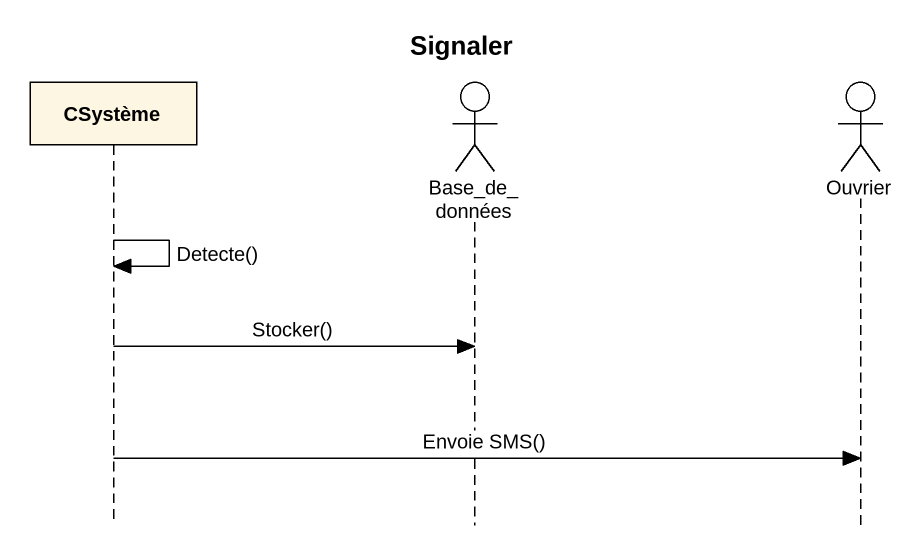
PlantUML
@startuml
title Signaler
hide footbox
participant CSystème
actor Base_de_données
actor Ouvrier

CSystème -> CSystème : Detecte()
CSystème -> Base_de_données : Stocker()
CSystème -> Ouvrier : Envoie SMS()
@enduml
